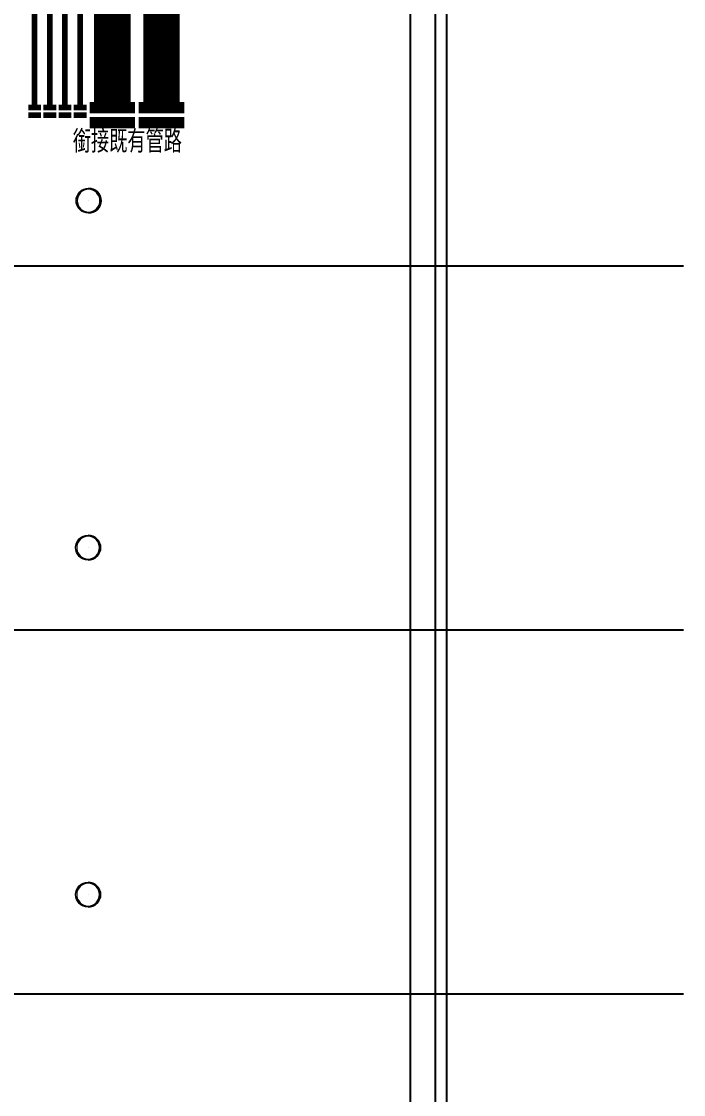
# Model space of a CAD drawing. Extents: x -18238 to -8686, y -1229 to 9502.
# Drawn here: x -13865 to -12118, y 1557 to 4387 of the extents above; entities that cross this region are included whole.
import ezdxf
from ezdxf.enums import TextEntityAlignment as Align

# ---------------------------------------------------------------- set-up
doc = ezdxf.new("R2010")
doc.units = 0
doc.linetypes.add('X-CUB3-LR20$0$COL-CEN-LIN', pattern=[3.25, 2.5, -0.25, 0.25, -0.25])
doc.linetypes.add('X-CUB3-LR20$0$虛線', pattern=[0.846667, 0.423333, -0.423333])
for name, color, linetype in [('188K-SM-07-C3-LR1-MECH-PIPE-Y2257103$0$P-CW-聚', 4, 'Continuous'), ('188K-SM-07-C3-LR1-MECH-PIPE-Y2257103$0$P-DR', 5, 'Continuous'), ('188K-SM-07-C3-LR1-MECH-PIPE-Y2257103$0$P-MAKE-UP', 30, 'Continuous'), ('188K-SM-07-C3-LR1-MECH-PIPE-Y2257103$0$P-TXT', 53, 'Continuous'), ('188K-SM-07-C3-LR1-MECH-PIPE-Y2257103$0$P-砂濾-FSR', 3, 'Continuous'), ('188K-SM-07-C3-LR1-MECH-PIPE-Y2257103$0$P-砂濾-FSS', 6, 'Continuous'), ('X-CUB3-LR20$0$2_屋突二層平面圖_2_S-cooling tower管線.Newcub', 8, 'Continuous'), ('X-CUB3-LR20$0$ASP_8', 8, 'Continuous'), ('X-CUB3-LR20$0$CCL', 8, 'X-CUB3-LR20$0$COL-CEN-LIN')]:
    doc.layers.add(name, color=color, linetype=linetype)
doc.styles.add('188K-SM-07-C3-LR1-MECH-PIPE-Y2257103$0$Standard', font='txt.shx', dxfattribs={"bigfont": 'chineset.shx'})

# ---------------------------------------------------------------- blocks, each defined once
blk = doc.blocks.new('X-CUB3-LR20$0$CUB3-LR10')
at = {"layer": 'X-CUB3-LR20$0$CCL'}
for p, q in [((0, 0), (0, 9982.459)), ((720, 4462.459), (-5160, 4462.459)), ((720, 3502.459), (-5160, 3502.459)), ((720, 2542.459), (-5160, 2542.459))]:
    blk.add_line(p, q, dxfattribs=at)
blk = doc.blocks.new('X-CUB3-LR20')
at = {"layer": 'X-CUB3-LR20$0$2_屋突二層平面圖_2_S-cooling tower管線.Newcub', "color": 8, "lineweight": 0, "ltscale": 10}
for p, q in [((-13687.4, 3947.7), (-13687.6, 3947.7)), ((-13687.4, 3944.7), (-13687.6, 3944.7)), ((-13687.4, 3947.7), (-13687.4, 3947.7)), ((-13687.4, 3944.7), (-13687.4, 3944.7)), ((-13687.4, 3944.7), (-13687.4, 3944.7)), ((-13687.4, 3944.7), (-13687.4, 3944.7)), ((-13687.6, 3884.7), (-13687.4, 3884.7)), ((-13687.4, 3881.7), (-13687.6, 3881.7)), ((-13687.4, 3884.7), (-13687.4, 3884.7)), ((-13687.4, 3884.7), (-13687.4, 3884.7)), ((-13687.4, 3884.7), (-13687.4, 3884.7)), ((-13687.4, 3881.7), (-13687.4, 3881.7)), ((-13688.7, 3032.7), (-13688.9, 3032.7)), ((-13688.7, 3029.7), (-13688.9, 3029.7)), ((-13688.7, 3032.7), (-13688.7, 3032.7)), ((-13688.7, 3029.7), (-13688.7, 3029.7)), ((-13688.7, 3029.7), (-13688.7, 3029.7)), ((-13688.7, 3029.7), (-13688.7, 3029.7)), ((-13688.9, 2969.7), (-13688.7, 2969.7)), ((-13688.7, 2966.7), (-13688.9, 2966.7)), ((-13688.7, 2969.7), (-13688.7, 2969.7)), ((-13688.7, 2969.7), (-13688.7, 2969.7)), ((-13688.7, 2969.7), (-13688.7, 2969.7)), ((-13688.7, 2966.7), (-13688.7, 2966.7)), ((-13688.7, 2117.7), (-13688.9, 2117.7)), ((-13688.7, 2114.7), (-13688.9, 2114.7)), ((-13688.7, 2117.7), (-13688.7, 2117.7)), ((-13688.7, 2114.7), (-13688.7, 2114.7)), ((-13688.7, 2114.7), (-13688.7, 2114.7)), ((-13688.7, 2114.7), (-13688.7, 2114.7)), ((-13688.9, 2054.7), (-13688.7, 2054.7)), ((-13688.7, 2051.7), (-13688.9, 2051.7)), ((-13688.7, 2054.7), (-13688.7, 2054.7)), ((-13688.7, 2054.7), (-13688.7, 2054.7)), ((-13688.7, 2054.7), (-13688.7, 2054.7)), ((-13688.7, 2051.7), (-13688.7, 2051.7))]:
    blk.add_line(p, q, dxfattribs=at)
at = {"layer": 'X-CUB3-LR20$0$2_屋突二層平面圖_2_S-cooling tower管線.Newcub', "color": 8, "linetype": 'X-CUB3-LR20$0$虛線', "lineweight": 0, "ltscale": 0.05}
for p, q in [((-13687.4, 3914.7), (-13687.6, 3914.7)), ((-13687.4, 3914.7), (-13687.4, 3914.7)), ((-13688.7, 2999.7), (-13688.9, 2999.7)), ((-13688.7, 2999.7), (-13688.7, 2999.7)), ((-13688.7, 2084.7), (-13688.9, 2084.7)), ((-13688.7, 2084.7), (-13688.7, 2084.7))]:
    blk.add_line(p, q, dxfattribs=at)
at = {"layer": 'X-CUB3-LR20$0$2_屋突二層平面圖_2_S-cooling tower管線.Newcub', "color": 8, "lineweight": 0, "ltscale": 10, "flags": 128}
for points in [[(-13717.6, 3914.7, 1), (-13657.6, 3914.7, 1)], [(-13717.4, 3914.7, 1), (-13657.4, 3914.7, 1)], [(-13717.4, 3914.7, 1), (-13657.4, 3914.7, 1)], [(-13717.4, 3914.7, 1), (-13657.4, 3914.7, 1)], [(-13718.9, 2999.7, 1), (-13658.9, 2999.7, 1)], [(-13718.7, 2999.7, 1), (-13658.7, 2999.7, 1)], [(-13718.7, 2999.7, 1), (-13658.7, 2999.7, 1)], [(-13718.7, 2999.7, 1), (-13658.7, 2999.7, 1)], [(-13718.9, 2084.7, 1), (-13658.9, 2084.7, 1)], [(-13718.7, 2084.7, 1), (-13658.7, 2084.7, 1)], [(-13718.7, 2084.7, 1), (-13658.7, 2084.7, 1)], [(-13718.7, 2084.7, 1), (-13658.7, 2084.7, 1)]]:
    blk.add_lwpolyline(points, format="xyb", close=True, dxfattribs=at)
at = {"layer": 'X-CUB3-LR20$0$2_屋突二層平面圖_2_S-cooling tower管線.Newcub', "color": 8, "lineweight": 0, "ltscale": 10}
for centre in [(-13687.6, 3914.7), (-13687.4, 3914.7), (-13688.9, 2999.7), (-13688.7, 2999.7), (-13688.9, 2084.7), (-13688.7, 2084.7)]:
    blk.add_circle(centre, 33, dxfattribs=at)
for centre, radius, start, end in [((-13687.4, 3914.7), 30, 90, 270), ((-13687.4, 3914.7), 30, 90, 270), ((-13687.4, 3914.7), 33, 270, 90), ((-13687.4, 3914.7), 33, 270, 90), ((-13687.4, 3914.7), 30, 270, 90), ((-13687.4, 3914.7), 30, 270, 90), ((-13687.4, 3914.7), 30, 270, 90), ((-13687.4, 3914.7), 30, 270, 90), ((-13688.7, 2999.7), 30, 90, 270), ((-13688.7, 2999.7), 30, 90, 270), ((-13688.7, 2999.7), 33, 270, 90), ((-13688.7, 2999.7), 33, 270, 90), ((-13688.7, 2999.7), 30, 270, 90), ((-13688.7, 2999.7), 30, 270, 90), ((-13688.7, 2999.7), 30, 270, 90), ((-13688.7, 2999.7), 30, 270, 90), ((-13688.7, 2084.7), 30, 90, 270), ((-13688.7, 2084.7), 30, 90, 270), ((-13688.7, 2084.7), 33, 270, 90), ((-13688.7, 2084.7), 33, 270, 90), ((-13688.7, 2084.7), 30, 270, 90), ((-13688.7, 2084.7), 30, 270, 90), ((-13688.7, 2084.7), 30, 270, 90), ((-13688.7, 2084.7), 30, 270, 90)]:
    blk.add_arc(centre, radius, start, end, dxfattribs=at)
at = {"layer": 'X-CUB3-LR20$0$ASP_8'}
for points in [[(-17373.1, 1497.5), (-17373.1, 1727.5, -0.414214), (-17458.1, 1812.5), (-17458.1, 6702.5, -0.414214), (-17373.1, 6787.5), (-17373.1, 7044, -0.414214), (-17458.1, 7129), (-17458.1, 8577.5, -0.414214), (-17258.1, 8777.5), (-12943.1, 8777.5, -0.414214), (-12743.1, 8577.5), (-12743.1, 767.5), (-14941.6, 767.5)], [(-17343.1, 1497.5), (-17343.1, 1757.5), (-17373.1, 1757.5), (-17373.1, 1757.5, -0.414214), (-17428.1, 1812.5), (-17428.1, 6702.5, -0.414214), (-17373.1, 6757.5), (-17343.1, 6757.5), (-17343.1, 7074), (-17373.1, 7074, -0.414214), (-17428.1, 7129), (-17428.1, 8577.5, -0.414214), (-17258.1, 8747.5), (-12943.1, 8747.5, -0.414214), (-12773.1, 8577.5), (-12773.1, 8577.5), (-12773.1, 797.5), (-14941.6, 797.5)]]:
    blk.add_lwpolyline(points, format="xyb", dxfattribs=at)
at = {"layer": 'X-CUB3-LR20$0$CCL'}
blk.add_blockref('X-CUB3-LR20$0$CUB3-LR10', (-12838.1, -720), dxfattribs=at)
blk = doc.blocks.new('188K-SM-07-C3-LR1-MECH-PIPE-Y2257103')
at = {"layer": '188K-SM-07-C3-LR1-MECH-PIPE-Y2257103$0$P-CW-聚'}
for points, const_width in [([(-13495.1, 4160.2), (-13495.1, 6569.5)], 96.5), ([(-13625.1, 4160.2), (-13625.1, 6432.7)], 96.5), ([(-13685.1, 4160.2), (-13565.1, 4160.2)], 30), ([(-13555.1, 4160.2), (-13435.1, 4160.2)], 30), ([(-13685.1, 4120.2), (-13565.1, 4120.2)], 30), ([(-13555.1, 4120.2), (-13435.1, 4120.2)], 30)]:
    blk.add_lwpolyline(points, dxfattribs=dict(at, const_width=const_width))
at = {"layer": '188K-SM-07-C3-LR1-MECH-PIPE-Y2257103$0$P-DR', "const_width": 15}
for points in [[(-13709.8, 4160.2), (-13709.8, 6361.5)], [(-13726.5, 4160.2), (-13693, 4160.2)], [(-13726.5, 4140.2), (-13693, 4140.2)]]:
    blk.add_lwpolyline(points, dxfattribs=at)
at = {"layer": '188K-SM-07-C3-LR1-MECH-PIPE-Y2257103$0$P-MAKE-UP', "const_width": 15}
for points in [[(-13749.8, 4160.2), (-13749.8, 6321.5)], [(-13766.5, 4160.2), (-13733, 4160.2)], [(-13766.5, 4140.2), (-13733, 4140.2)]]:
    blk.add_lwpolyline(points, dxfattribs=at)
at = {"layer": '188K-SM-07-C3-LR1-MECH-PIPE-Y2257103$0$P-砂濾-FSR', "const_width": 15}
for points in [[(-13829.8, 4160.2), (-13829.8, 6321.5)], [(-13846.5, 4160.4), (-13813, 4160.4)], [(-13846.5, 4140.4), (-13813, 4140.4)]]:
    blk.add_lwpolyline(points, dxfattribs=at)
at = {"layer": '188K-SM-07-C3-LR1-MECH-PIPE-Y2257103$0$P-砂濾-FSS', "const_width": 15}
for points in [[(-13789.8, 4160.2), (-13789.8, 6321.5)], [(-13806.5, 4160.4), (-13773, 4160.4)], [(-13806.5, 4140.4), (-13773, 4140.4)]]:
    blk.add_lwpolyline(points, dxfattribs=at)
at = {"layer": '188K-SM-07-C3-LR1-MECH-PIPE-Y2257103$0$P-TXT', "style": '188K-SM-07-C3-LR1-MECH-PIPE-Y2257103$0$Standard', "width": 0.8}
blk.add_text('銜接既有管路', height=60, dxfattribs=at).set_placement((-13441.3, 4071.1), align=Align.MIDDLE_RIGHT)

msp = doc.modelspace()

# ---------------------------------------------------------------- block references
for name in ['X-CUB3-LR20', '188K-SM-07-C3-LR1-MECH-PIPE-Y2257103']:
    msp.add_blockref(name, (0, 0))

doc.saveas('drawing.dxf')
